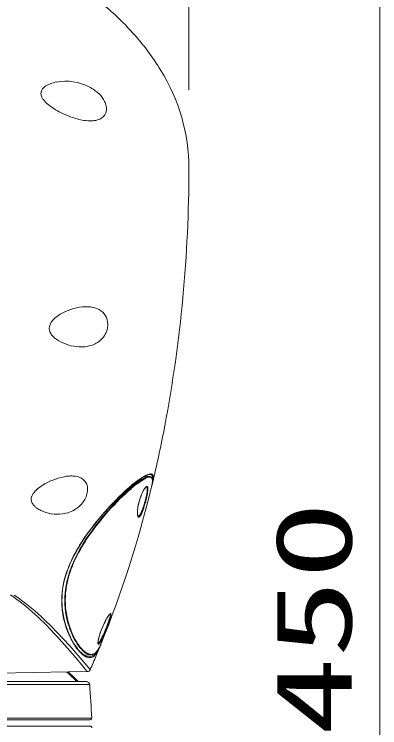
# Model space of a CAD drawing. Units: millimetres on the paper. Extents: x -62 to 64, y -118 to 119.
# Drawn here: x -30.78 to -19.3, y 35.57 to 58.02 of the extents above; entities that cross this region are included whole.
import ezdxf
from ezdxf.enums import TextEntityAlignment as Align

# ---------------------------------------------------------------- set-up
doc = ezdxf.new("R2010")
doc.units = ezdxf.units.MM
doc.layers.add('0-4_GAIKEI', color=4, linetype='Continuous', lineweight=9)
doc.layers.add('0-5_SUNPO', color=7, linetype='Continuous', lineweight=9)
doc.styles.add('ＭＳ ゴシック', font='')
doc.styles.get('ＭＳ ゴシック').set_extended_font_data('MS Gothic')

msp = doc.modelspace()

# ---------------------------------------------------------------- linework, layer by layer
at = {"layer": '0-4_GAIKEI'}
for p, q in [((-26.536, 43.477), (-26.68, 43.485)), ((-26.543, 43.477), (-26.536, 43.477)), ((-28.055, 38.209), (-28.052, 38.216)), ((-28.055, 38.209), (-28.055, 38.208)), ((-28.374, 37.864), (-28.586, 37.853)), ((-28.385, 37.864), (-28.374, 37.864)), ((-29.088, 37.322), (-32.046, 37.271)), ((-31.921, 37.02), (-28.764, 37.02)), ((-31.861, 36.927), (-28.415, 36.927)), ((-28.349, 35.872), (-32.098, 35.872))]:
    msp.add_line(p, q, dxfattribs=at)
at = {"layer": '0-4_GAIKEI', "color": 7}
for p, q in [((-26.478, 43.113), (-26.476, 43.12)), ((-26.476, 43.12), (-26.476, 43.12)), ((-26.465, 43.168), (-26.454, 43.212)), ((-26.451, 43.226), (-26.454, 43.212)), ((-28.099, 38.101), (-28.095, 38.11)), ((-28.095, 38.11), (-28.093, 38.115)), ((-28.488, 37.333), (-29.088, 37.322)), ((-28.764, 37.02), (-28.515, 37.02)), ((-45.794, 35.82), (-28.399, 35.82)), ((-28.398, 35.619), (-45.796, 35.619))]:
    msp.add_line(p, q, dxfattribs=at)
at = {"layer": '0-4_GAIKEI'}
msp.add_circle((-26.89, 42.222), 0.0024, dxfattribs=at)
at = {"layer": '0-4_GAIKEI', "color": 7}
for centre, radius, start, end in [((-34.297, 50.847), 9.784, 42.1733, 53.4348), ((-32.797, 52.223), 7.749, 31.315, 42.0752), ((-31.165, 53.157), 5.869, 0.1197, 31.7982), ((-68.741, 53.138), 43.445, 349.2918, 0.0418), ((-64.845, 52.484), 39.495, 346.443, 349.1736), ((-61.119, 51.545), 35.652, 338.0464, 346.32), ((-29.215, 38.668), 1.247, 331.9726, 336.9454), ((-29.7, 38.883), 1.778, 336.723, 337.7197), ((-28.423, 38.148), 0.294, 299.3918, 314.4479), ((-28.508, 38.238), 0.418, 314.1425, 321.5698), ((-59.175, 50.826), 33.58, 337.2435, 337.7324), ((-28.613, 38.323), 0.552, 321.4321, 326.2448), ((-28.798, 38.446), 0.775, 326.2774, 331.9901), ((-29.745, 38.772), 1.778, 338.2998, 339.753), ((-59.084, 50.788), 33.482, 336.4179, 337.2436), ((-28.386, 38.083), 0.219, 273.091, 299.3505), ((-96.394, -34.086), 98.129, 46.43688, 46.69384), ((-28.49, 37.433), 0.1, 271, 336.4177), ((-28.515, 36.92), 0.1, 4.0592, 90), ((-88.264, 32.68), 60, 3.05036, 4.05921), ((-28.399, 35.87), 0.05, 270, 3.0504), ((-28.398, 35.569), 0.05, 359, 90)]:
    msp.add_arc(centre, radius, start, end, dxfattribs=at)
at = {"layer": '0-4_GAIKEI'}
for centre, radius, start, end in [((-29.173, 54.277), 1.633, 62.8095, 100.139), ((-29.701, 55.517), 0.247, 141.1526, 165.5668), ((-29.595, 55.434), 0.381, 126.4079, 141.5332), ((-29.477, 55.282), 0.573, 118.932, 126.8413), ((-29.375, 55.096), 0.785, 110.3659, 118.9397), ((-29.253, 54.773), 1.131, 100.5617, 110.4121), ((-29.023, 54.578), 1.296, 45.8468, 62.6583), ((-29.713, 55.524), 0.233, 166.6636, 193.661), ((-29.626, 55.546), 0.323, 193.7291, 205.674), ((-28.733, 54.871), 0.885, 27.0971, 46.0889), ((-29.494, 55.611), 0.47, 205.8961, 216.7927), ((-29.16, 55.872), 0.894, 217.3506, 231.365), ((-28.479, 55.004), 0.598, 11.2001, 26.8482), ((-28.583, 56.563), 1.794, 230.7374, 237.5649), ((-28.058, 57.406), 2.788, 237.7649, 248.8436), ((-28.318, 55.039), 0.433, 352.7031, 10.7834), ((-28.216, 56.946), 2.301, 248.3821, 259.2466), ((-28.214, 55.028), 0.329, 303.7291, 352.2242), ((-28.382, 56.094), 1.433, 259.4062, 268.5418), ((-28.396, 55.619), 0.958, 268.6504, 277.5363), ((-28.359, 55.336), 0.673, 277.5203, 286.8609), ((-28.298, 55.149), 0.476, 286.452, 304.0726), ((-28.453, 47.09), 1.73, 96.6557, 120.8198), ((-28.523, 47.621), 1.195, 85.6478, 96.267), ((-28.497, 47.951), 0.864, 73.6355, 85.6966), ((-28.44, 48.143), 0.664, 61.1482, 73.6687), ((-28.367, 48.264), 0.523, 0, 61.7248), ((-28.704, 47.523), 1.229, 121.1123, 130.3452), ((-29.247, 48.078), 0.449, 143.645, 156.4347), ((-29.038, 47.919), 0.712, 130.4429, 143.3078), ((-28.502, 48.261), 0.657, 322.28, 0.2078), ((-29.388, 48.136), 0.296, 155.797, 205.626), ((-29.25, 48.2), 0.449, 205.4331, 223.0186), ((-29.076, 48.353), 0.68, 222.4133, 230.5902), ((-28.894, 48.577), 0.969, 230.6505, 239.7142), ((-28.568, 48.309), 0.739, 295.7834, 322.4044), ((-28.665, 48.991), 1.442, 240.1662, 266.874), ((-28.643, 48.462), 0.909, 279.7102, 295.8534), ((-28.683, 48.702), 1.152, 266.9765, 279.6721), ((-26.485, 43.281), 0.275, 93.1588, 110.5679), ((-26.5, 43.446), 0.11, 78.7992, 90), ((-26.491, 43.487), 0.0672, 28.015, 79.9009), ((-28.793, 41.409), 2.1, 101.7701, 122.0359), ((-28.963, 42.165), 1.324, 93.6523, 101.267), ((-28.986, 42.532), 0.957, 85.4767, 93.6804), ((-28.965, 42.791), 0.698, 77.2242, 85.4761), ((-28.919, 42.978), 0.504, 60.7896, 77.6737), ((-28.85, 43.098), 0.367, 20.8144, 61.0405), ((-24.154, 39.668), 4.593, 126.5658, 131.7505), ((-24.154, 39.664), 4.59, 126.8817, 131.0407), ((-25.762, 41.757), 1.914, 120.0441, 126.849), ((-25.606, 41.599), 2.171, 121.0311, 126.893), ((-25.748, 41.725), 1.919, 119.8311, 126.614), ((-25.655, 41.689), 2.074, 119.8807, 126.5139), ((-26.275, 42.713), 0.871, 111.9281, 121.055), ((-26.378, 42.818), 0.688, 110.5801, 119.8428), ((-26.36, 42.788), 0.692, 110.4143, 119.6276), ((-26.321, 42.842), 0.743, 110.5758, 119.6927), ((-26.529, 43.218), 0.259, 93.1857, 110.5474), ((-26.51, 43.191), 0.263, 93.1537, 110.3632), ((-26.485, 43.225), 0.318, 101.2515, 111.2714), ((-26.514, 43.341), 0.199, 91.7583, 99.7549), ((-26.539, 43.377), 0.1, 60.5764, 88.2122), ((-26.524, 43.346), 0.107, 78.7211, 90), ((-26.519, 43.431), 0.108, 78.4025, 90), ((-26.515, 43.385), 0.0664, 30.7541, 79.6995), ((-26.512, 43.466), 0.073, 58.3969, 78.4505), ((-26.534, 43.39), 0.0866, 27.4082, 59.3566), ((-26.509, 43.473), 0.0658, 31.3989, 57.6688), ((-26.56, 43.375), 0.116, 18.5357, 28.1035), ((-26.537, 43.372), 0.0924, 18.2228, 31.0358), ((-26.53, 43.459), 0.0912, 18.3345, 31.6497), ((-26.593, 43.364), 0.151, 11.3329, 18.6771), ((-26.582, 43.357), 0.14, 8.7827, 18.4072), ((-26.66, 43.351), 0.219, 2.8507, 11.2745), ((-26.573, 43.444), 0.136, 9.913, 18.5265), ((-26.661, 43.344), 0.22, 1.9586, 8.9741), ((-26.807, 43.338), 0.366, 356.1434, 1.9915), ((-26.802, 43.343), 0.361, 356.8216, 2.9399), ((-27.046, 43.443), 0.612, 351.9907, 354.9955), ((-26.643, 43.432), 0.207, 2.4088, 9.9242), ((-26.902, 43.431), 0.466, 354.9228, 357.3392), ((-26.766, 43.426), 0.331, 357.1408, 2.5454), ((-27.623, 43.546), 1.214, 348.343, 350.756), ((-26.518, 43.471), 0.0986, 16.3886, 28.6442), ((-27.251, 43.486), 0.837, 350.7668, 352.8861), ((-26.567, 43.456), 0.15, 7.4301, 16.5784), ((-27.034, 43.459), 0.619, 352.8911, 354.8889), ((-26.652, 43.444), 0.236, 0.9534, 7.6144), ((-26.819, 43.442), 0.403, 354.5711, 0.9471), ((-29.384, 42.296), 1.033, 124.6333, 136.5312), ((-29.078, 41.881), 1.548, 122.3911, 125.2301), ((-28.929, 43.072), 0.449, 358.0868, 20.2711), ((-21.332, 36.526), 8.81, 131.4866, 143.7647), ((-24.35, 39.881), 4.263, 126.9094, 132.2611), ((-24.347, 39.847), 4.262, 126.6725, 132.0172), ((-26.279, 42.815), 0.495, 143.3744, 148.4786), ((-26.445, 42.929), 0.292, 138.1874, 145.254), ((-26.437, 42.933), 0.298, 138.5732, 143.3847), ((-26.545, 43.017), 0.159, 133.0178, 137.889), ((-26.533, 43.018), 0.17, 131.5936, 138.7007), ((-26.601, 43.078), 0.0758, 123.342, 133.5533), ((-26.595, 43.09), 0.0747, 116.6839, 132.569), ((-26.623, 43.11), 0.0369, 116.0127, 123.0034), ((-26.632, 43.129), 0.0168, 105.0969, 116.6181), ((-26.634, 43.136), 0.0085, 90, 103.2297), ((-26.634, 43.126), 0.0192, 49.9547, 90), ((-26.614, 43.127), 0.0334, 100.0787, 116.5816), ((-26.643, 43.117), 0.032, 26.8005, 48.5935), ((-26.616, 43.141), 0.0191, 44.5523, 101.3906), ((-26.667, 43.104), 0.059, 17.5162, 27.2345), ((-26.722, 43.087), 0.116, 8.0479, 17.1213), ((-26.829, 43.073), 0.224, 2.1992, 7.9662), ((-26.628, 43.13), 0.0355, 23.0736, 44.2721), ((-26.67, 43.111), 0.0814, 11.4719, 23.556), ((-26.777, 43.09), 0.191, 3.1092, 11.4455), ((-26.947, 43.079), 0.361, 359.0442, 3.3252), ((-28.97, 43.725), 2.566, 346.3639, 347.2633), ((-28.885, 43.705), 2.479, 346.3483, 346.9431), ((-28.441, 43.605), 2.024, 346.8762, 348.3336), ((-28.112, 43.534), 1.687, 347.1945, 349.085), ((-27.8, 43.472), 1.369, 348.33, 349.9463), ((-27.489, 43.415), 1.052, 349.0003, 351.7172), ((-27.358, 43.396), 0.92, 349.8551, 353.0599), ((-28.93, 43.826), 2.551, 346.3987, 346.8502), ((-27.163, 43.367), 0.723, 351.729, 354.1094), ((-28.347, 43.693), 1.953, 346.7549, 348.4175), ((-27.003, 43.353), 0.563, 353.0281, 356.9562), ((-26.973, 43.348), 0.533, 354.1156, 356.3555), ((-29.895, 42.727), 0.361, 149.0786, 161.5904), ((-29.725, 42.623), 0.56, 136.7721, 148.8606), ((-29.279, 43.143), 0.811, 315.4136, 340.8473), ((-21.319, 36.525), 8.825, 131.8929, 145.3039), ((-21.662, 36.956), 8.235, 132.4148, 146.4474), ((-29.098, 43.078), 0.618, 341.0524, 358.1218), ((-21.687, 36.926), 8.213, 132.1618, 146.1754), ((-25.015, 42.184), 1.911, 157.7928, 169.7578), ((-25.024, 42.186), 1.902, 157.8249, 169.136), ((-25.487, 42.377), 1.402, 153.7145, 157.8057), ((-25.427, 42.347), 1.467, 154.2071, 157.7256), ((-25.869, 42.563), 0.975, 149.5299, 154.2931), ((-25.925, 42.598), 0.91, 148.4367, 153.9517), ((-26.206, 42.76), 0.585, 145.0373, 149.4517), ((-28.579, 43.261), 1.988, 347.7657, 350.8277), ((-28.768, 43.287), 2.197, 347.9693, 351.2467), ((-27.848, 43.141), 1.248, 350.912, 353.1251), ((-27.421, 43.09), 0.817, 353.0864, 356.144), ((-27.034, 43.066), 0.429, 355.8403, 2.0199), ((-27.786, 43.135), 1.203, 351.2631, 354.7741), ((-27.255, 43.086), 0.669, 354.8431, 358.9084), ((-29.995, 42.758), 0.257, 161.1505, 208.1187), ((-29.962, 43.54), 3.417, 343.4486, 347.9905), ((-29.668, 43.497), 3.102, 344.0379, 347.7548), ((-29.872, 42.822), 0.395, 207.956, 226.6846), ((-29.722, 42.971), 0.606, 226.006, 234.5511), ((-29.578, 43.175), 0.856, 234.6022, 244.1565), ((-29.397, 43.287), 0.999, 277.0899, 303.4649), ((-29.352, 43.207), 0.907, 303.8586, 315.7584), ((-25.866, 42.32), 1.048, 173.6905, 177.311), ((-25.576, 42.287), 1.341, 169.845, 175.181), ((-25.467, 42.273), 1.45, 169.2357, 173.5992), ((-28.34, 43.037), 1.697, 337.8366, 340.036), ((-28.274, 42.978), 1.637, 337.5037, 340.921), ((-29.316, 43.388), 2.734, 340.1173, 344.2244), ((-29.253, 43.324), 2.675, 340.7718, 343.5437), ((-29.425, 43.51), 1.224, 244.5632, 277.1045), ((-26.059, 42.329), 0.856, 175.2133, 180.1077), ((-26.38, 42.329), 0.535, 180.1872, 185.2171), ((-26.259, 42.337), 0.654, 177.2111, 183.0135), ((-26.537, 42.324), 0.376, 183.2245, 188.271), ((-26.596, 42.31), 0.318, 185.3617, 190.1793), ((-26.714, 42.298), 0.198, 188.2615, 196.2615), ((-26.761, 42.277), 0.15, 189.1275, 203.2623), ((-26.811, 42.271), 0.0972, 196.7401, 203.2489), ((-26.857, 42.25), 0.0459, 202.6237, 216.4138), ((-26.846, 42.241), 0.0579, 203.4059, 222.1923), ((-26.885, 42.23), 0.0121, 215.3868, 238.2367), ((-26.89, 42.246), 0.0271, 270, 290.2016), ((-26.87, 42.22), 0.0258, 222.688, 254.992), ((-26.896, 42.263), 0.0449, 289.9095, 304.5602), ((-26.919, 42.298), 0.0865, 304.436, 315.5879), ((-26.88, 42.243), 0.0502, 290.9705, 311.5547), ((-26.963, 42.341), 0.148, 315.1814, 320.3101), ((-27.015, 42.385), 0.216, 320.2696, 324.2026), ((-26.913, 42.283), 0.102, 310.0815, 317.6557), ((-27.099, 42.446), 0.32, 324.2143, 328.7271), ((-26.971, 42.336), 0.181, 317.6104, 324.3327), ((-27.248, 42.537), 0.495, 328.5843, 331.8873), ((-27.074, 42.411), 0.309, 324.2301, 328.8472), ((-27.49, 42.667), 0.77, 331.8743, 335.0461), ((-27.253, 42.519), 0.517, 328.8436, 333.6778), ((-27.86, 42.84), 1.177, 335.0282, 337.9264), ((-27.663, 42.723), 0.975, 333.6065, 337.6136), ((-26.871, 42.218), 0.0239, 257.3354, 291.4788), ((-24.252, 38.57), 5.249, 145.4337, 153.7907), ((-23.937, 38.395), 5.604, 143.4297, 153.6492), ((-24.294, 38.716), 5.069, 146.5862, 155.1149), ((-24.335, 38.715), 5.017, 146.3178, 154.8993), ((-25.832, 39.344), 3.485, 153.8082, 164.7646), ((-25.775, 39.318), 3.552, 153.7623, 162.4616), ((-25.722, 39.374), 3.496, 155.0557, 165.0845), ((-25.76, 39.379), 3.445, 154.8395, 164.9598), ((-26.653, 39.569), 2.64, 161.9271, 210.5668), ((-26.665, 39.571), 2.621, 164.7656, 206.0379), ((-26.546, 39.574), 2.649, 164.6813, 205.847), ((-26.571, 39.579), 2.61, 164.5756, 206.1401), ((-34.376, 34.55), 6.25, 47.1764, 56.2281), ((-34.616, 34.088), 6.829, 46.7716, 55.8673), ((-37.291, 31.349), 10.58, 43.5402, 47.3865), ((-38.014, 30.381), 11.857, 43.7169, 47.0778), ((-26.757, 38.363), 1.291, 147.1799, 149.6211), ((-27.066, 38.563), 0.923, 143.686, 148.5271), ((-27.174, 38.634), 0.794, 143.9793, 147.2879), ((-27.474, 38.852), 0.422, 140.3242, 144.0566), ((-27.504, 38.883), 0.381, 138.1128, 143.4118), ((-27.615, 38.97), 0.239, 137.053, 140.3538), ((-27.701, 39.051), 0.121, 130.9487, 137.4844), ((-27.674, 39.034), 0.154, 131.2613, 137.9347), ((-27.75, 39.108), 0.0457, 122.7447, 131.3611), ((-28.5, 39.237), 0.748, 344.6456, 347.5341), ((-27.735, 39.106), 0.0593, 119.0135, 131.7847), ((-27.767, 39.135), 0.0137, 113.2852, 122.8938), ((-27.774, 39.139), 0.0082, 38.1748, 90), ((-28.119, 39.154), 0.358, 347.3969, 352.254), ((-27.779, 39.134), 0.0151, 17.4385, 38.1092), ((-27.797, 39.129), 0.034, 5.8463, 17.8637), ((-27.754, 39.138), 0.0218, 100.0991, 118.6121), ((-27.91, 39.126), 0.147, 352.0731, 358.8826), ((-28.636, 39.275), 0.905, 344.5025, 347.4923), ((-27.834, 39.124), 0.0715, 358.8422, 6.131), ((-27.756, 39.151), 0.0086, 27.9474, 100.665), ((-28.232, 39.186), 0.49, 347.4795, 350.5321), ((-27.764, 39.146), 0.0186, 16.3692, 30.4696), ((-27.996, 39.147), 0.252, 350.4197, 355.2747), ((-27.784, 39.14), 0.0392, 3.2904, 16.3732), ((-27.852, 39.136), 0.107, 354.9774, 3.6814), ((-25.411, 37.633), 2.823, 153.2203, 159.9317), ((-25.435, 37.643), 2.797, 153.222, 157.8726), ((-33.201, 40.838), 5.717, 335.6717, 339.5877), ((-25.816, 37.831), 2.372, 152.2494, 153.1351), ((-26.196, 38.033), 1.942, 148.5763, 153.3187), ((-26.212, 38.042), 1.923, 149.5974, 152.3284), ((-31.987, 40.321), 4.416, 339.7425, 341.5193), ((-30.793, 39.948), 3.149, 339.4977, 341.9851), ((-30.243, 39.739), 2.577, 341.5017, 343.3059), ((-29.163, 39.419), 1.435, 341.9383, 344.6655), ((-29.293, 39.453), 1.585, 343.3637, 344.669), ((-43.257, 25.691), 18.801, 40.4845, 43.5134), ((-25.73, 37.755), 2.481, 157.7086, 163.4746), ((-33.658, 40.928), 6.194, 336.7363, 339.8289), ((-44.942, 23.81), 21.406, 39.3868, 43.6127), ((-27.095, 39.344), 2.136, 205.6265, 214.5653), ((-27.215, 39.256), 1.908, 205.9924, 215.6221), ((-27.211, 39.268), 1.899, 206.2371, 215.8794), ((-26.974, 38.103), 1.19, 165.2177, 169.7346), ((-26.666, 38.033), 1.505, 163.4869, 167.8078), ((-26.044, 37.858), 2.151, 159.7733, 165.2204), ((-29.47, 39.098), 1.599, 330.8348, 333.6464), ((-30.635, 39.68), 2.901, 333.5605, 335.0852), ((-30.715, 39.655), 2.987, 334.4298, 336.0193), ((-31.566, 40.114), 3.929, 335.0675, 335.4734), ((-32.039, 40.246), 4.437, 335.9979, 336.5715), ((-27.406, 39.127), 1.767, 210.646, 218.4913), ((-27.946, 38.236), 0.208, 177.492, 183.1178), ((-27.778, 38.229), 0.375, 173.7894, 177.6017), ((-28.056, 38.23), 0.097, 182.8549, 192.1592), ((-27.787, 38.237), 0.365, 172.5394, 177.8879), ((-27.978, 38.243), 0.174, 177.7764, 183.3957), ((-27.519, 38.201), 0.636, 169.703, 173.7986), ((-28.071, 38.237), 0.0802, 183.1444, 191.2573), ((-28.104, 38.22), 0.048, 192.6049, 200.0012), ((-28.128, 38.226), 0.0225, 190.6197, 205.0758), ((-28.16, 38.249), 0.0299, 290.9116, 300.0309), ((-28.127, 38.211), 0.0237, 198.8489, 216.8824), ((-27.523, 38.206), 0.63, 170.8005, 172.865), ((-28.137, 38.203), 0.0107, 214.4906, 275.7204), ((-27.238, 38.158), 0.919, 167.9092, 170.7388), ((-28.176, 38.273), 0.0593, 301.1943, 315.1096), ((-28.138, 38.211), 0.019, 277.0642, 297.113), ((-28.224, 38.324), 0.129, 314.0851, 318.7327), ((-28.151, 38.234), 0.0455, 297.7022, 312.7398), ((-28.303, 38.393), 0.234, 318.8983, 323.4878), ((-28.196, 38.286), 0.114, 312.1998, 320.2481), ((-28.462, 38.51), 0.431, 323.5853, 327.6481), ((-28.335, 38.399), 0.293, 320.4916, 326.7343), ((-28.814, 38.733), 0.848, 327.6658, 330.8066), ((-28.632, 38.593), 0.648, 326.7533, 330.3634), ((-29.467, 38.784), 1.525, 335.3642, 337.8292), ((-29.362, 39.001), 1.484, 330.6214, 334.6529), ((-27.707, 38.918), 1.389, 214.422, 223.5833), ((-27.953, 38.682), 1.061, 218.0365, 228.5755), ((-27.851, 38.796), 1.122, 215.4802, 225.1029), ((-27.839, 38.81), 1.121, 215.7371, 225.3484), ((-28.2, 38.442), 0.704, 223.1125, 236.6679), ((-28.215, 38.42), 0.599, 224.4171, 238.6156), ((-28.2, 38.436), 0.602, 224.6711, 238.8127), ((-28.408, 38.146), 0.28, 300.7617, 315.1477), ((-28.663, 38.247), 0.545, 322.9102, 326.2724), ((-28.52, 38.258), 0.439, 314.9963, 324.6639), ((-28.707, 38.263), 0.62, 324.2054, 328.8052), ((-28.886, 38.372), 0.829, 328.7254, 332.481), ((-28.675, 38.372), 0.632, 324.3775, 328.9243), ((-29.142, 38.507), 1.118, 332.4131, 335.4473), ((-28.862, 38.486), 0.851, 328.8431, 332.545), ((-29.459, 38.655), 1.469, 335.3486, 337.8571), ((-29.131, 38.627), 1.154, 332.4769, 335.4632), ((-43.562, 25.311), 19.28, 38.5742, 40.7563), ((-28.24, 38.357), 0.628, 228.5843, 238.2524), ((-28.379, 38.169), 0.378, 236.6663, 249.291), ((-28.368, 38.147), 0.383, 238.1347, 251.5329), ((-28.348, 38.205), 0.346, 238.6935, 252.0085), ((-28.429, 38.029), 0.229, 248.6322, 269.4954), ((-28.331, 38.22), 0.349, 238.8904, 252.12), ((-28.411, 38.019), 0.247, 251.543, 269.4805), ((-28.383, 38.096), 0.232, 252.0456, 269.4276), ((-28.366, 38.111), 0.235, 252.1566, 269.4137), ((-28.431, 38.006), 0.206, 270, 300.0274), ((-28.413, 37.978), 0.206, 270, 300.6227), ((-28.368, 38.077), 0.2, 270, 300.9666), ((-28.455, 38.05), 0.256, 299.6284, 308.9196), ((-28.455, 38.049), 0.288, 300.6154, 316.0438), ((-28.499, 38.106), 0.328, 308.829, 316.6873), ((-28.577, 38.18), 0.435, 316.61, 323.0997), ((-28.563, 38.156), 0.441, 315.748, 324.4492), ((-96.085, -34.52), 98.202, 46.76027, 47.01788)]:
    msp.add_arc(centre, radius, start, end, dxfattribs=at)
at = {"layer": '0-5_SUNPO'}
for p, q in [((-25.297, 55.634), (-25.296, 67.234)), ((-19.297, 18.97), (-19.296, 58.83))]:
    msp.add_line(p, q, dxfattribs=at)

# ---------------------------------------------------------------- texts
at = {"layer": '0-5_SUNPO', "style": 'ＭＳ ゴシック', "width": 1.5}
msp.add_text('450', height=2.405, rotation=90, dxfattribs=at).set_placement((-19.459, 35.328), align=Align.BOTTOM_LEFT)

doc.saveas('drawing.dxf')
